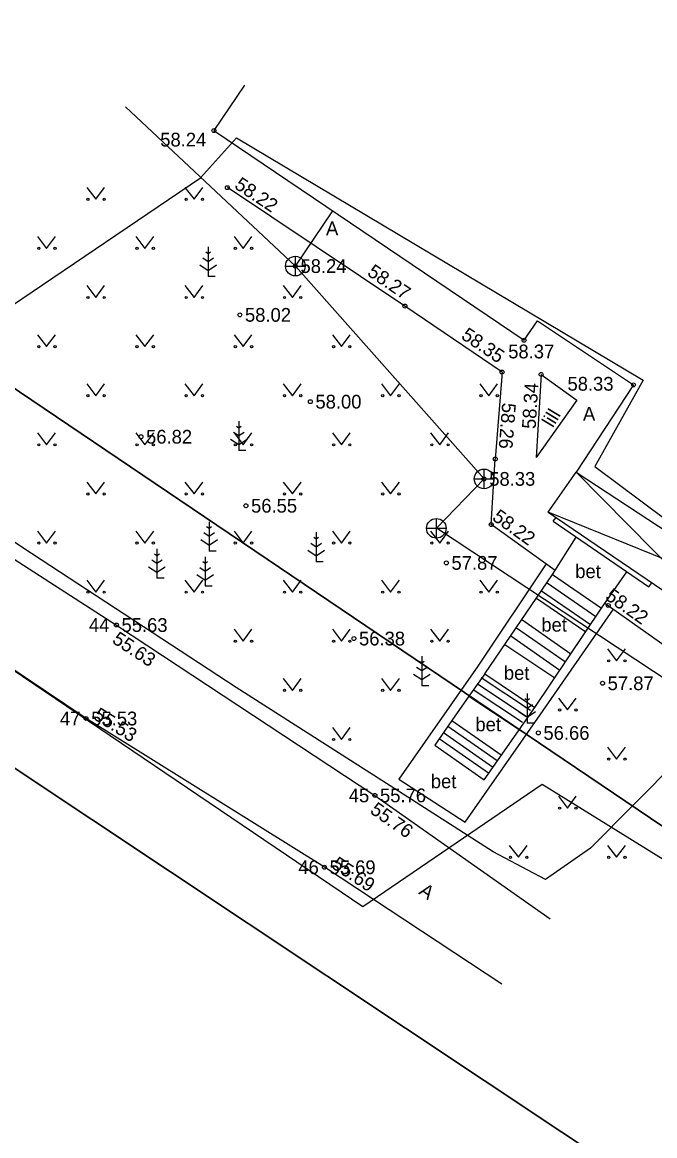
# Model space of a CAD drawing. Extents: x 641153 to 641898, y 6456526 to 6457208.
# Drawn here: x 641503.3 to 641535.4, y 6456846.3 to 6456903 of the extents above; entities that cross this region are included whole.
import ezdxf

# ---------------------------------------------------------------- set-up
doc = ezdxf.new("R2010")
doc.units = 0
for name, color, linetype in [('HALJASTUS', 7, 'Continuous'), ('HOONE', 7, 'Continuous'), ('HOONEDET', 7, 'Continuous'), ('KKAEV', 7, 'Continuous'), ('KORGUS', 7, 'Continuous'), ('KTRASS', 7, 'Continuous'), ('MOOTKORG', 7, 'Continuous'), ('MOOTMPUNKT', 7, 'Continuous'), ('MOOTNR', 7, 'Continuous'), ('MOOTPIIR', 7, 'Continuous'), ('PIIR', 7, 'Continuous'), ('PUU', 7, 'Continuous'), ('RAJATIS', 7, 'Continuous'), ('SITRASS', 7, 'Continuous'), ('TEE', 7, 'Continuous')]:
    doc.layers.add(name, color=color, linetype=linetype)

msp = doc.modelspace()

# ---------------------------------------------------------------- linework, layer by layer
at = {"layer": 'HALJASTUS'}
for p, q in [((641506.537, 6456894.607), (641507, 6456894)), ((641507, 6456894), (641507.446, 6456894.607)), ((641511.537, 6456894.607), (641512, 6456894)), ((641512, 6456894), (641512.446, 6456894.607)), ((641504.037, 6456892.107), (641504.5, 6456891.5)), ((641504.5, 6456891.5), (641504.946, 6456892.107)), ((641509.037, 6456892.107), (641509.5, 6456891.5)), ((641509.5, 6456891.5), (641509.946, 6456892.107)), ((641514.037, 6456892.107), (641514.5, 6456891.5)), ((641514.5, 6456891.5), (641514.946, 6456892.107)), ((641506.537, 6456889.607), (641507, 6456889)), ((641507, 6456889), (641507.446, 6456889.607)), ((641511.537, 6456889.607), (641512, 6456889)), ((641512, 6456889), (641512.446, 6456889.607)), ((641516.537, 6456889.607), (641517, 6456889)), ((641517, 6456889), (641517.446, 6456889.607)), ((641504.037, 6456887.107), (641504.5, 6456886.5)), ((641504.5, 6456886.5), (641504.946, 6456887.107)), ((641509.037, 6456887.107), (641509.5, 6456886.5)), ((641509.5, 6456886.5), (641509.946, 6456887.107)), ((641514.037, 6456887.107), (641514.5, 6456886.5)), ((641514.5, 6456886.5), (641514.946, 6456887.107)), ((641519.037, 6456887.107), (641519.5, 6456886.5)), ((641519.5, 6456886.5), (641519.946, 6456887.107)), ((641506.537, 6456884.607), (641507, 6456884)), ((641507, 6456884), (641507.446, 6456884.607)), ((641511.537, 6456884.607), (641512, 6456884)), ((641512, 6456884), (641512.446, 6456884.607)), ((641516.537, 6456884.607), (641517, 6456884)), ((641517, 6456884), (641517.446, 6456884.607)), ((641521.537, 6456884.607), (641522, 6456884)), ((641522, 6456884), (641522.446, 6456884.607)), ((641526.537, 6456884.607), (641527, 6456884)), ((641527, 6456884), (641527.446, 6456884.607)), ((641504.037, 6456882.107), (641504.5, 6456881.5)), ((641504.5, 6456881.5), (641504.946, 6456882.107)), ((641509.037, 6456882.107), (641509.5, 6456881.5)), ((641509.5, 6456881.5), (641509.946, 6456882.107)), ((641514.037, 6456882.107), (641514.5, 6456881.5)), ((641514.5, 6456881.5), (641514.946, 6456882.107)), ((641519.037, 6456882.107), (641519.5, 6456881.5)), ((641519.5, 6456881.5), (641519.946, 6456882.107)), ((641524.037, 6456882.107), (641524.5, 6456881.5)), ((641524.5, 6456881.5), (641524.946, 6456882.107)), ((641506.537, 6456879.607), (641507, 6456879)), ((641507, 6456879), (641507.446, 6456879.607)), ((641511.537, 6456879.607), (641512, 6456879)), ((641512, 6456879), (641512.446, 6456879.607)), ((641516.537, 6456879.607), (641517, 6456879)), ((641517, 6456879), (641517.446, 6456879.607)), ((641521.537, 6456879.607), (641522, 6456879)), ((641522, 6456879), (641522.446, 6456879.607)), ((641504.037, 6456877.107), (641504.5, 6456876.5)), ((641504.5, 6456876.5), (641504.946, 6456877.107)), ((641509.037, 6456877.107), (641509.5, 6456876.5)), ((641509.5, 6456876.5), (641509.946, 6456877.107)), ((641514.037, 6456877.107), (641514.5, 6456876.5)), ((641514.5, 6456876.5), (641514.946, 6456877.107)), ((641519.037, 6456877.107), (641519.5, 6456876.5)), ((641519.5, 6456876.5), (641519.946, 6456877.107)), ((641524.037, 6456877.107), (641524.5, 6456876.5)), ((641524.5, 6456876.5), (641524.946, 6456877.107)), ((641506.537, 6456874.607), (641507, 6456874)), ((641507, 6456874), (641507.446, 6456874.607)), ((641511.537, 6456874.607), (641512, 6456874)), ((641512, 6456874), (641512.446, 6456874.607)), ((641516.537, 6456874.607), (641517, 6456874)), ((641517, 6456874), (641517.446, 6456874.607)), ((641521.537, 6456874.607), (641522, 6456874)), ((641522, 6456874), (641522.446, 6456874.607)), ((641526.537, 6456874.607), (641527, 6456874)), ((641527, 6456874), (641527.446, 6456874.607)), ((641514.037, 6456872.107), (641514.5, 6456871.5)), ((641514.5, 6456871.5), (641514.946, 6456872.107)), ((641519.037, 6456872.107), (641519.5, 6456871.5)), ((641519.5, 6456871.5), (641519.946, 6456872.107)), ((641524.037, 6456872.107), (641524.5, 6456871.5)), ((641524.5, 6456871.5), (641524.946, 6456872.107)), ((641533.037, 6456871.107), (641533.5, 6456870.5)), ((641533.5, 6456870.5), (641533.946, 6456871.107)), ((641516.537, 6456869.607), (641517, 6456869)), ((641517, 6456869), (641517.446, 6456869.607)), ((641521.537, 6456869.607), (641522, 6456869)), ((641522, 6456869), (641522.446, 6456869.607)), ((641530.537, 6456868.607), (641531, 6456868)), ((641531, 6456868), (641531.446, 6456868.607)), ((641519.037, 6456867.107), (641519.5, 6456866.5)), ((641519.5, 6456866.5), (641519.946, 6456867.107)), ((641533.037, 6456866.107), (641533.5, 6456865.5)), ((641533.5, 6456865.5), (641533.946, 6456866.107)), ((641530.537, 6456863.607), (641531, 6456863)), ((641531, 6456863), (641531.446, 6456863.607)), ((641528.037, 6456861.107), (641528.5, 6456860.5)), ((641528.5, 6456860.5), (641528.946, 6456861.107)), ((641533.037, 6456861.107), (641533.5, 6456860.5)), ((641533.5, 6456860.5), (641533.946, 6456861.107))]:
    msp.add_line(p, q, dxfattribs=at)
for centre in [(641506.599, 6456894), (641507.428, 6456894), (641511.599, 6456894), (641512.428, 6456894), (641504.099, 6456891.5), (641504.928, 6456891.5), (641509.099, 6456891.5), (641509.928, 6456891.5), (641514.099, 6456891.5), (641514.928, 6456891.5), (641506.599, 6456889), (641507.428, 6456889), (641511.599, 6456889), (641512.428, 6456889), (641516.599, 6456889), (641517.428, 6456889), (641504.099, 6456886.5), (641504.928, 6456886.5), (641509.099, 6456886.5), (641509.928, 6456886.5), (641514.099, 6456886.5), (641514.928, 6456886.5), (641519.099, 6456886.5), (641519.928, 6456886.5), (641506.599, 6456884), (641507.428, 6456884), (641511.599, 6456884), (641512.428, 6456884), (641516.599, 6456884), (641517.428, 6456884), (641521.599, 6456884), (641522.428, 6456884), (641526.599, 6456884), (641527.428, 6456884), (641504.099, 6456881.5), (641504.928, 6456881.5), (641509.099, 6456881.5), (641509.928, 6456881.5), (641514.099, 6456881.5), (641514.928, 6456881.5), (641519.099, 6456881.5), (641519.928, 6456881.5), (641524.099, 6456881.5), (641524.928, 6456881.5), (641506.599, 6456879), (641507.428, 6456879), (641511.599, 6456879), (641512.428, 6456879), (641516.599, 6456879), (641517.428, 6456879), (641521.599, 6456879), (641522.428, 6456879), (641504.099, 6456876.5), (641504.928, 6456876.5), (641509.099, 6456876.5), (641509.928, 6456876.5), (641514.099, 6456876.5), (641514.928, 6456876.5), (641519.099, 6456876.5), (641519.928, 6456876.5), (641524.099, 6456876.5), (641524.928, 6456876.5), (641506.599, 6456874), (641507.428, 6456874), (641511.599, 6456874), (641512.428, 6456874), (641516.599, 6456874), (641517.428, 6456874), (641521.599, 6456874), (641522.428, 6456874), (641526.599, 6456874), (641527.428, 6456874), (641514.099, 6456871.5), (641514.928, 6456871.5), (641519.099, 6456871.5), (641519.928, 6456871.5), (641524.099, 6456871.5), (641524.928, 6456871.5), (641533.099, 6456870.5), (641533.928, 6456870.5), (641516.599, 6456869), (641517.428, 6456869), (641521.599, 6456869), (641522.428, 6456869), (641530.599, 6456868), (641531.428, 6456868), (641519.099, 6456866.5), (641519.928, 6456866.5), (641533.099, 6456865.5), (641533.928, 6456865.5), (641530.599, 6456863), (641531.428, 6456863), (641528.099, 6456860.5), (641528.928, 6456860.5), (641533.099, 6456860.5), (641533.928, 6456860.5)]:
    msp.add_circle(centre, 0.055, dxfattribs=at)
at = {"layer": 'HOONE'}
msp.add_line((641514.573, 6456899.817), (641513.007, 6456897.502), dxfattribs=at)
msp.add_lwpolyline([(641513.007, 6456897.502), (641528.789, 6456886.827), (641529.476, 6456887.807), (641534.358, 6456884.551), (641531.444, 6456880.116), (641546.573, 6456870.175)], dxfattribs=at)
at = {"layer": 'HOONEDET'}
for p, q in [((641530.024, 6456878.067), (641531.444, 6456880.116)), ((641531.444, 6456880.116), (641540.457, 6456870.953)), ((641541.944, 6456873.217), (641530.024, 6456878.067))]:
    msp.add_line(p, q, dxfattribs=at)
msp.add_lwpolyline([(641530.024, 6456878.067), (641540.457, 6456870.953), (641541.944, 6456873.217)], dxfattribs=at)
at = {"layer": 'KKAEV'}
for p, q in [((641517.154, 6456890.099), (641517.154, 6456891.099)), ((641516.654, 6456890.599), (641517.654, 6456890.599)), ((641526.758, 6456879.265), (641526.758, 6456880.265)), ((641526.258, 6456879.765), (641527.258, 6456879.765)), ((641524.326, 6456876.749), (641524.326, 6456877.749)), ((641523.826, 6456877.249), (641524.826, 6456877.249))]:
    msp.add_line(p, q, dxfattribs=at)
for centre in [(641517.154, 6456890.599), (641526.758, 6456879.765), (641524.326, 6456877.249)]:
    msp.add_circle(centre, 0.5, dxfattribs=at)
at = {"layer": 'KORGUS'}
for centre in [(641513.007, 6456897.502), (641513.694, 6456894.594), (641517.154, 6456890.599), (641514.329, 6456888.116), (641522.725, 6456888.566), (641528.789, 6456886.827), (641527.669, 6456885.204), (641529.658, 6456885.084), (641534.358, 6456884.551), (641517.914, 6456883.696), (641509.297, 6456881.911), (641527.321, 6456880.776), (641526.758, 6456879.765), (641514.639, 6456878.398), (641527.118, 6456877.439), (641524.835, 6456875.489), (641533.075, 6456873.32), (641508.049, 6456872.325), (641520.132, 6456871.636), (641532.782, 6456869.36), (641506.507, 6456867.566), (641529.515, 6456866.832), (641521.2, 6456863.651), (641518.634, 6456859.993)]:
    msp.add_circle(centre, 0.1, dxfattribs=at)
at = {"layer": 'KTRASS'}
msp.add_line((641517.154, 6456890.599), (641519.056, 6456893.411), dxfattribs=at)
msp.add_lwpolyline([(641559.709, 6456853.246), (641539.974, 6456866.914), (641524.326, 6456877.249), (641526.758, 6456879.765), (641517.154, 6456890.599), (641508.517, 6456898.711)], dxfattribs=at)
at = {"layer": 'MOOTMPUNKT'}
for centre in [(641508.049, 6456872.325), (641506.507, 6456867.566), (641521.2, 6456863.651), (641518.634, 6456859.993)]:
    msp.add_circle(centre, 0.1, dxfattribs=at)
at = {"layer": 'MOOTPIIR'}
msp.add_lwpolyline([(641409.802, 6456939.925), (641427.069, 6456943.357), (641429.751, 6456934.133), (641453.56, 6456916.759), (641498.391, 6456885.656), (641512.334, 6456895.094), (641514.157, 6456897.132), (641534.856, 6456884.798), (641532.39, 6456880.401), (641559.953, 6456859.809), (641556.521, 6456847.582), (641529.708, 6456864.206), (641520.592, 6456857.985), (641453.56, 6456903.353), (641435.059, 6456916.115), (641428.195, 6456917.885), (641407.282, 6456914.56)], close=True, dxfattribs=at)
at = {"layer": 'PIIR'}
for points in [[(641489.88, 6456893.14), (641572.98, 6456836.97), (641595.65, 6456874.95), (641571.2, 6456892.12), (641585.23, 6456907.24), (641609.15, 6456889.17), (641616.93, 6456892.36), (641623.42, 6456898.6), (641587.02, 6456939.36), (641606.42, 6456957.44), (641588.67, 6456976.54), (641568.62, 6456958.15), (641550.81, 6456943.61), (641542.27, 6456943.62), (641530.6, 6456954.75), (641529, 6456952.34)], [(641420.44, 6456525.64), (641517.65, 6456541.69), (641637.27, 6456564.65), (641703.06, 6456581.24), (641686.92, 6456604.01), (641686.25, 6456639.52), (641794.23, 6456670.69), (641776.91, 6456683.23), (641784.45, 6456699.97), (641698.58, 6456730.12), (641582.54, 6456812), (641435.04, 6456910.2), (641429.7, 6456908.57), (641420.12, 6456625.94), (641428.79, 6456633.47), (641430.06, 6456705.67), (641470.07, 6456705.14), (641487.48, 6456704.91), (641486.12, 6456634.62), (641468.72, 6456634.28), (641468.4, 6456569.92), (641418.08, 6456576.41)]]:
    msp.add_lwpolyline(points, close=True, dxfattribs=at)
msp.add_lwpolyline([(641646.18, 6456782.39), (641594.98, 6456817.67), (641591.75, 6456824.28), (641572.98, 6456836.97), (641489.88, 6456893.14), (641457.3, 6456915.16), (641435.87, 6456929.64), (641428.1, 6456932.9), (641429.7, 6456908.57), (641435.04, 6456910.2), (641582.54, 6456812), (641698.58, 6456730.12)], dxfattribs=at)
at = {"layer": 'PUU'}
for p, q in [((641512.718, 6456891.572), (641512.718, 6456890.072)), ((641512.718, 6456890.822), (641512.451, 6456891)), ((641512.718, 6456891.222), (641512.594, 6456891.305)), ((641512.842, 6456891.305), (641512.718, 6456891.222)), ((641512.985, 6456891), (641512.718, 6456890.822)), ((641512.294, 6456890.661), (641512.718, 6456890.379)), ((641512.718, 6456890.379), (641513.142, 6456890.661)), ((641513.078, 6456890.072), (641512.718, 6456890.072)), ((641514.28, 6456882.705), (641514.28, 6456881.205)), ((641514.28, 6456881.955), (641514.013, 6456882.133)), ((641514.28, 6456882.355), (641514.156, 6456882.438)), ((641514.404, 6456882.438), (641514.28, 6456882.355)), ((641514.547, 6456882.133), (641514.28, 6456881.955)), ((641513.856, 6456881.794), (641514.28, 6456881.512)), ((641514.28, 6456881.512), (641514.704, 6456881.794)), ((641514.64, 6456881.205), (641514.28, 6456881.205)), ((641512.764, 6456877.587), (641512.764, 6456876.087)), ((641512.764, 6456876.837), (641512.498, 6456877.015)), ((641512.764, 6456877.237), (641512.64, 6456877.32)), ((641512.889, 6456877.32), (641512.764, 6456877.237)), ((641513.031, 6456877.015), (641512.764, 6456876.837)), ((641518.21, 6456877.048), (641518.21, 6456875.548)), ((641512.34, 6456876.677), (641512.764, 6456876.394)), ((641512.764, 6456876.394), (641513.188, 6456876.677)), ((641518.21, 6456876.298), (641517.943, 6456876.476)), ((641518.21, 6456876.698), (641518.086, 6456876.781)), ((641518.334, 6456876.781), (641518.21, 6456876.698)), ((641518.477, 6456876.476), (641518.21, 6456876.298)), ((641510.111, 6456875.856), (641509.986, 6456875.939)), ((641510.111, 6456876.206), (641510.111, 6456874.706)), ((641510.235, 6456875.939), (641510.111, 6456875.856)), ((641512.566, 6456875.802), (641512.566, 6456874.302)), ((641513.124, 6456876.087), (641512.764, 6456876.087)), ((641517.786, 6456876.137), (641518.21, 6456875.855)), ((641518.21, 6456875.855), (641518.634, 6456876.137)), ((641509.686, 6456875.296), (641510.111, 6456875.013)), ((641510.111, 6456875.456), (641509.844, 6456875.634)), ((641510.377, 6456875.634), (641510.111, 6456875.456)), ((641510.111, 6456875.013), (641510.535, 6456875.296)), ((641512.566, 6456875.052), (641512.299, 6456875.23)), ((641512.566, 6456875.452), (641512.441, 6456875.535)), ((641512.69, 6456875.535), (641512.566, 6456875.452)), ((641512.832, 6456875.23), (641512.566, 6456875.052)), ((641518.57, 6456875.548), (641518.21, 6456875.548)), ((641510.471, 6456874.706), (641510.111, 6456874.706)), ((641512.142, 6456874.891), (641512.566, 6456874.608)), ((641512.566, 6456874.608), (641512.99, 6456874.891)), ((641512.926, 6456874.302), (641512.566, 6456874.302)), ((641523.585, 6456870.738), (641523.585, 6456869.238)), ((641523.585, 6456869.988), (641523.318, 6456870.166)), ((641523.585, 6456870.388), (641523.461, 6456870.471)), ((641523.709, 6456870.471), (641523.585, 6456870.388)), ((641523.852, 6456870.166), (641523.585, 6456869.988)), ((641523.161, 6456869.827), (641523.585, 6456869.545)), ((641523.585, 6456869.545), (641524.009, 6456869.827)), ((641523.945, 6456869.238), (641523.585, 6456869.238)), ((641528.945, 6456868.482), (641528.821, 6456868.565)), ((641528.945, 6456868.832), (641528.945, 6456867.332)), ((641529.069, 6456868.565), (641528.945, 6456868.482)), ((641528.521, 6456867.921), (641528.945, 6456867.639)), ((641528.945, 6456868.082), (641528.678, 6456868.26)), ((641529.212, 6456868.26), (641528.945, 6456868.082)), ((641528.945, 6456867.639), (641529.369, 6456867.921)), ((641529.305, 6456867.332), (641528.945, 6456867.332))]:
    msp.add_line(p, q, dxfattribs=at)
at = {"layer": 'RAJATIS'}
for p, q in [((641529.113, 6456867.966), (641526.607, 6456869.638)), ((641528.706, 6456867.357), (641526.201, 6456869.03)), ((641526.41, 6456869.343), (641528.915, 6456867.67)), ((641525.984, 6456868.705), (641528.49, 6456867.032)), ((641524.915, 6456867.177), (641527.418, 6456865.425)), ((641525.114, 6456867.462), (641527.617, 6456865.71)), ((641524.689, 6456866.855), (641527.192, 6456865.103)), ((641524.476, 6456866.55), (641526.979, 6456864.798))]:
    msp.add_line(p, q, dxfattribs=at)
msp.add_lwpolyline([(641526.797, 6456869.843), (641525.984, 6456868.705), (641525.114, 6456867.462), (641524.249, 6456866.213), (641526.756, 6456864.437), (641529.339, 6456868.125)], dxfattribs=at)
at = {"layer": 'SITRASS'}
msp.add_lwpolyline([(641541.968, 6456873.062), (641539.207, 6456868.853), (641536.629, 6456865.455), (641532.174, 6456860.965), (641529.874, 6456859.367), (641527.218, 6456860.777), (641521.557, 6456864.409), (641514.149, 6456869.151), (641503.734, 6456875.964), (641494.475, 6456882.108), (641484.333, 6456889.417), (641474.442, 6456896.181), (641463.533, 6456903.63), (641451.739, 6456911.983), (641447.05, 6456915.26)], dxfattribs=at)
at = {"layer": 'TEE'}
for p, q in [((641529.677, 6456874.064), (641532.167, 6456872.348)), ((641529.959, 6456874.477), (641532.446, 6456872.764)), ((641528.115, 6456871.774), (641530.616, 6456870.032)), ((641528.397, 6456872.187), (641530.894, 6456870.447))]:
    msp.add_line(p, q, dxfattribs=at)
for points in [[(641430.789, 6456925.585), (641437.072, 6456922.021), (641445.805, 6456915.518), (641457.136, 6456907.259), (641465.441, 6456901.343), (641471.072, 6456897.375), (641477.611, 6456892.395), (641486.225, 6456886.794), (641497.048, 6456879.414), (641508.049, 6456872.325), (641521.2, 6456863.651), (641530.121, 6456857.36)], [(641527.655, 6456854.034), (641518.634, 6456859.993), (641506.507, 6456867.566), (641494.028, 6456875.949), (641480.888, 6456885.107), (641468.803, 6456893.351), (641465.68, 6456895.455), (641464.305, 6456895.151), (641463.409, 6456894.631)], [(641527.669, 6456885.204), (641522.725, 6456888.566), (641513.694, 6456894.594)], [(641527.669, 6456885.204), (641527.321, 6456880.776)], [(641529.658, 6456885.084), (641531.472, 6456883.782), (641529.398, 6456880.851)], [(641529.658, 6456885.084), (641529.398, 6456880.851)], [(641530.371, 6456875.099), (641527.118, 6456877.439), (641527.321, 6456880.776)], [(641530.269, 6456877.607), (641530.415, 6456877.8)], [(641530.269, 6456877.607), (641535.132, 6456874.268), (641535.285, 6456874.48)], [(641530.241, 6456874.89), (641531.436, 6456876.806)], [(641529.907, 6456875.433), (641526.429, 6456870.235), (641522.421, 6456864.484), (641525.789, 6456862.284), (641529.607, 6456867.761)], [(641526.797, 6456869.843), (641530.241, 6456874.89)], [(641530.241, 6456874.89), (641532.724, 6456873.179)], [(641532.724, 6456873.179), (641534.021, 6456875.031)], [(641529.419, 6456873.685), (641531.924, 6456871.985)], [(641532.907, 6456873.44), (641537.766, 6456869.992), (641541.377, 6456867.546), (641560.215, 6456854.667), (641565.004, 6456854.568), (641566.104, 6456856.195)], [(641529.339, 6456868.125), (641532.724, 6456873.179)], [(641529.607, 6456867.761), (641533.334, 6456873.136)], [(641528.679, 6456872.6), (641531.173, 6456870.863)], [(641527.815, 6456871.334), (641530.352, 6456869.638)], [(641526.797, 6456869.843), (641529.339, 6456868.125)]]:
    msp.add_lwpolyline(points, dxfattribs=at)

# ---------------------------------------------------------------- texts
at = {"layer": 'HALJASTUS'}
msp.add_text('lill', height=0.7, rotation=58.8407, dxfattribs=at).set_placement((641530.256, 6456882.333))
at = {"layer": 'KORGUS'}
for s, p in [(' 58.24', (641510.019, 6456896.689)), (' 58.24', (641517.154, 6456890.249)), (' 58.02', (641514.329, 6456887.766)), (' 58.37', (641527.723, 6456885.902)), (' 58.33', (641530.739, 6456884.257)), (' 58.00', (641517.914, 6456883.346)), (' 56.82', (641509.297, 6456881.561)), (' 58.33', (641526.758, 6456879.415)), (' 56.55', (641514.639, 6456878.048)), (' 57.87', (641524.835, 6456875.139)), (' 56.38', (641520.132, 6456871.286)), (' 57.87', (641532.782, 6456869.01)), (' 56.66', (641529.515, 6456866.482))]:
    msp.add_text(s, height=0.7, dxfattribs=at).set_placement(p)
for s, rotation, p in [(' 58.22', 326.2777, (641513.791, 6456894.74)), (' 58.27', 325.7837, (641520.551, 6456890.31)), (' 58.35', 325.7837, (641525.327, 6456887.088)), (' 58.34', 86.4852, (641529.362, 6456882.033)), (' 58.26', 265.5063, (641527.701, 6456883.917)), (' 58.22', 324.2738, (641526.914, 6456877.856)), (' 58.22', 324.6892, (641532.662, 6456873.82)), (' 55.63', 326.5924, (641507.567, 6456871.595)), (' 55.53', 328.0163, (641506.6, 6456867.714)), (' 55.76', 324.8078, (641520.696, 6456862.936)), (' 55.69', 326.5528, (641518.73, 6456860.139))]:
    msp.add_text(s, height=0.7, rotation=rotation, dxfattribs=at).set_placement(p)
at = {"layer": 'MOOTKORG'}
for s, p in [(' 55.63', (641508.049, 6456871.975)), (' 55.53', (641506.507, 6456867.216)), (' 55.76', (641521.2, 6456863.301)), (' 55.69', (641518.634, 6456859.643))]:
    msp.add_text(s, height=0.7, dxfattribs=at).set_placement(p)
at = {"layer": 'MOOTNR'}
for s, p in [('44 ', (641506.649, 6456871.975)), ('47 ', (641505.177, 6456867.216)), ('45 ', (641519.87, 6456863.301)), ('46 ', (641517.304, 6456859.643))]:
    msp.add_text(s, height=0.7, dxfattribs=at).set_placement(p)
at = {"layer": 'TEE'}
for s, p in [('A', (641518.714, 6456892.173)), ('A', (641531.787, 6456882.731)), ('bet', (641531.394, 6456874.712)), ('bet', (641529.669, 6456871.988)), ('bet', (641527.762, 6456869.537)), ('bet', (641526.314, 6456866.915)), ('bet', (641524.045, 6456864.019))]:
    msp.add_text(s, height=0.7, dxfattribs=at).set_placement(p)
msp.add_text('A', height=0.7, rotation=324.8686, dxfattribs=at).set_placement((641523.391, 6456858.663))

doc.saveas('drawing.dxf')
